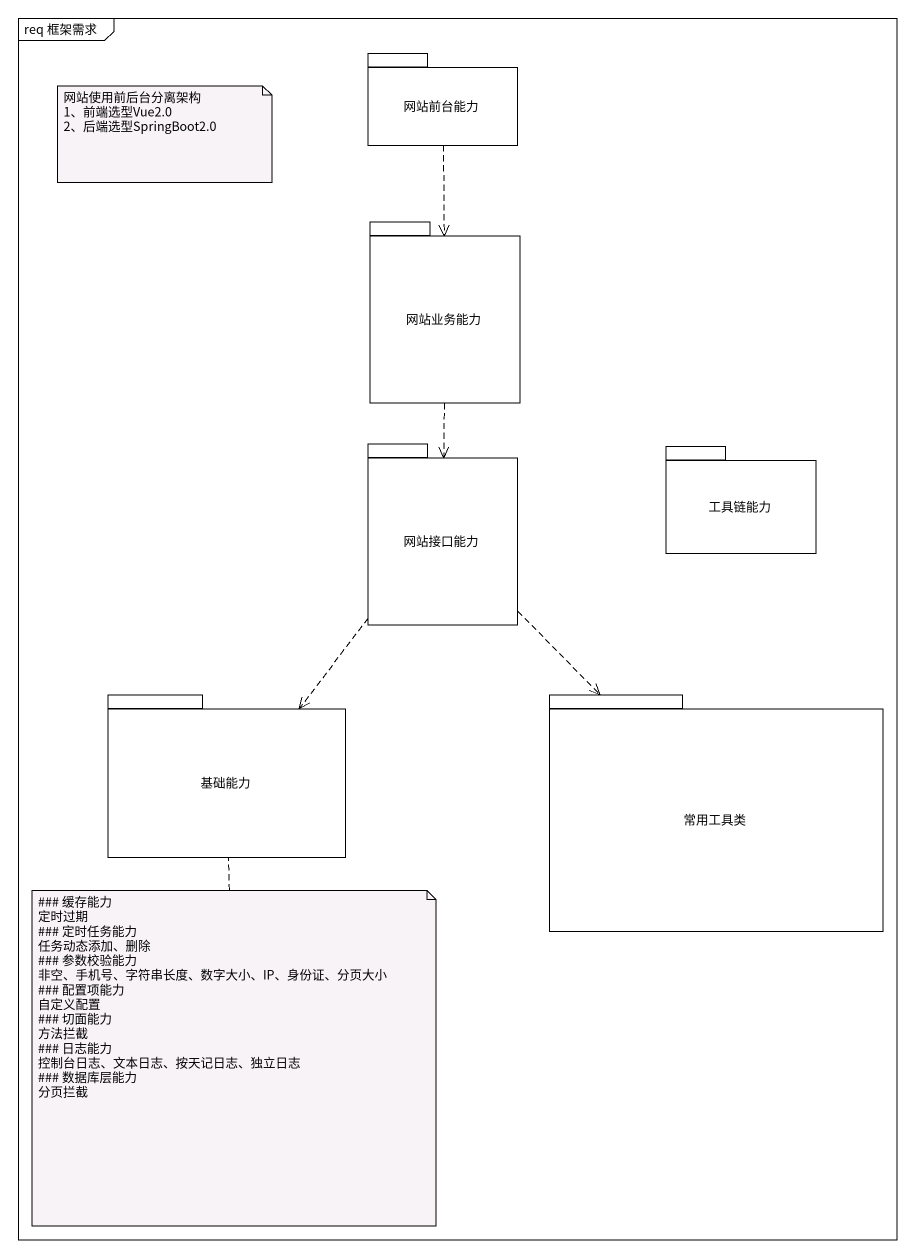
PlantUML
@startuml
mainframe req 框架需求
package 网站前台能力 {
}
package 网站业务能力 {
}
package 网站接口能力 {
}
package 工具链能力 {
}
package 基础能力 {
}
package 常用工具类 {
}
网站前台能力 ..> 网站业务能力
网站业务能力 ..> 网站接口能力
网站接口能力 ..> 基础能力
网站接口能力 ..> 常用工具类
note as N1
  网站使用前后台分离架构
  1、前端选型Vue2.0
  2、后端选型SpringBoot2.0
end note
note bottom of 基础能力
  ### 缓存能力
  定时过期
  ### 定时任务能力
  任务动态添加、删除
  ### 参数校验能力
  非空、手机号、字符串长度、数字大小、IP、身份证、分页大小
  ### 配置项能力
  自定义配置
  ### 切面能力
  方法拦截
  ### 日志能力
  控制台日志、文本日志、按天记日志、独立日志
  ### 数据库层能力
  分页拦截
end note
@enduml
